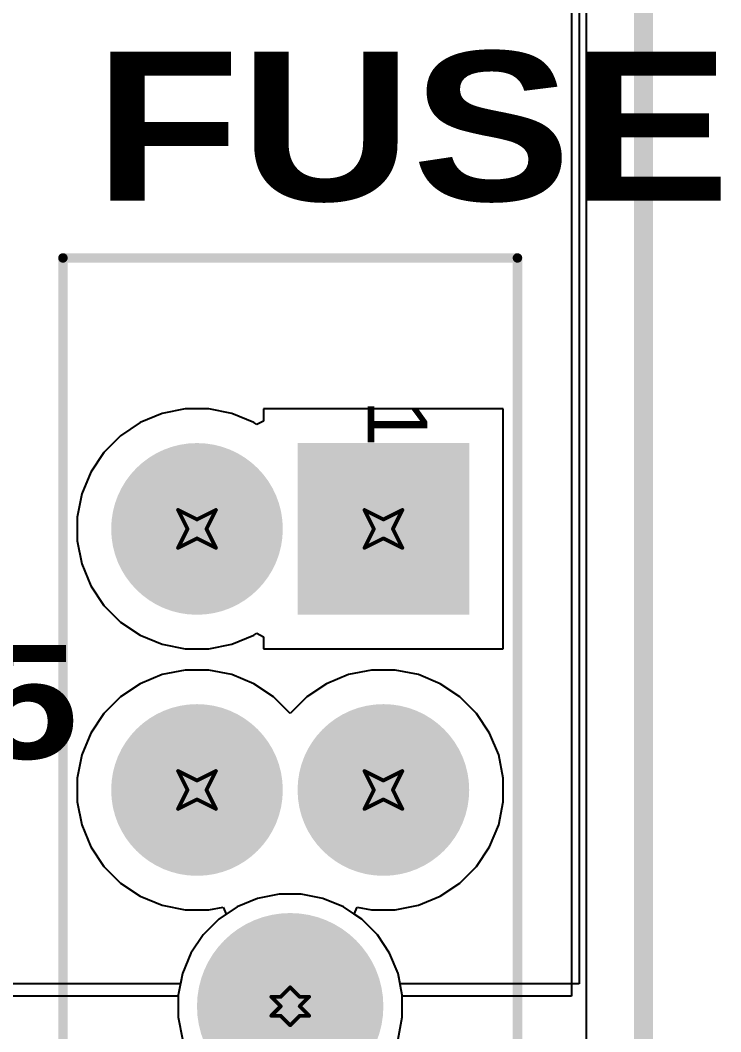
# Model space of a CAD drawing. Header units: inches. Extents: x -5 to 5328, y -4 to 5281.
# Drawn here: x 137.62 to 147.02, y 53.12 to 66.68 of the extents above; entities that cross this region are included whole.
import ezdxf

# ---------------------------------------------------------------- set-up
doc = ezdxf.new("R2010")
doc.units = ezdxf.units.IN
for name, color, linetype in [('Board Outline', 216, 'Continuous'), ('Bottom Layer', 5, 'Continuous'), ('Bottom Solder', 6, 'Continuous'), ('Drill Drawing', 1, 'Continuous'), ('Layer 1', 16, 'Continuous'), ('Layer 2', 76, 'Continuous'), ('Multi-Layer', 9, 'Continuous'), ('Pad Holes', 156, 'Continuous'), ('Top Layer', 1, 'Continuous'), ('Top Overlay', 2, 'Continuous'), ('Top Solder', 216, 'Continuous')]:
    doc.layers.add(name, color=color, linetype=linetype)
doc.styles.add('Arial', font='', dxfattribs={"height": 0.2})
doc.styles.add('Arial Black_Bold', font='', dxfattribs={"height": 0.2})
doc.styles.get('Arial').set_extended_font_data('Arial')
doc.styles.get('Arial Black_Bold').set_extended_font_data('Arial Black', bold=True)

# ---------------------------------------------------------------- blocks, each defined once
blk = doc.blocks.new('178_6165_0002_138')
at = {"layer": 'Bottom Layer'}
blk.add_hatch(color=5, dxfattribs=at).paths.add_polyline_path([(-7.5, 2.35), (-5.3, 2.35), (-5.3, 0.15), (-7.5, 0.15)])
h = blk.add_hatch(color=5, dxfattribs=at)
edge = h.paths.add_edge_path()
edge.add_arc((-2.9, 1.25), 1.1, 0, 360)
h = blk.add_hatch(color=5, dxfattribs=at)
edge = h.paths.add_edge_path()
edge.add_arc((-6.4, -1.25), 1.1, 0, 360)
h = blk.add_hatch(color=5, dxfattribs=at)
edge = h.paths.add_edge_path()
edge.add_arc((-2.9, -1.25), 1.1, 0, 360)
at = {"layer": 'Bottom Solder'}
blk.add_hatch(color=6, dxfattribs=at).paths.add_polyline_path([(-7.551, 2.401), (-5.249, 2.401), (-5.249, 0.099), (-7.551, 0.099)])
h = blk.add_hatch(color=6, dxfattribs=at)
edge = h.paths.add_edge_path()
edge.add_arc((-2.9, 1.25), 1.151, 0, 360)
h = blk.add_hatch(color=6, dxfattribs=at)
edge = h.paths.add_edge_path()
edge.add_arc((0, 0), 0.102, 0, 360)
h = blk.add_hatch(color=6, dxfattribs=at)
edge = h.paths.add_edge_path()
edge.add_arc((-6.4, -1.25), 1.151, 0, 360)
h = blk.add_hatch(color=6, dxfattribs=at)
edge = h.paths.add_edge_path()
edge.add_arc((-2.9, -1.25), 1.151, 0, 360)
at = {"layer": 'Layer 1'}
blk.add_hatch(color=16, dxfattribs=at).paths.add_polyline_path([(-7.5, 2.35), (-5.3, 2.35), (-5.3, 0.15), (-7.5, 0.15)])
h = blk.add_hatch(color=16, dxfattribs=at)
edge = h.paths.add_edge_path()
edge.add_arc((-2.9, 1.25), 1.1, 0, 360)
h = blk.add_hatch(color=16, dxfattribs=at)
edge = h.paths.add_edge_path()
edge.add_arc((-6.4, -1.25), 1.1, 0, 360)
h = blk.add_hatch(color=16, dxfattribs=at)
edge = h.paths.add_edge_path()
edge.add_arc((-2.9, -1.25), 1.1, 0, 360)
at = {"layer": 'Layer 2'}
blk.add_hatch(color=76, dxfattribs=at).paths.add_polyline_path([(-7.5, 2.35), (-5.3, 2.35), (-5.3, 0.15), (-7.5, 0.15)])
h = blk.add_hatch(color=76, dxfattribs=at)
edge = h.paths.add_edge_path()
edge.add_arc((-2.9, 1.25), 1.1, 0, 360)
h = blk.add_hatch(color=76, dxfattribs=at)
edge = h.paths.add_edge_path()
edge.add_arc((-6.4, -1.25), 1.1, 0, 360)
h = blk.add_hatch(color=76, dxfattribs=at)
edge = h.paths.add_edge_path()
edge.add_arc((-2.9, -1.25), 1.1, 0, 360)
at = {"layer": 'Multi-Layer'}
blk.add_hatch(color=9, dxfattribs=at).paths.add_polyline_path([(-7.5, 2.35), (-5.3, 2.35), (-5.3, 0.15), (-7.5, 0.15)])
h = blk.add_hatch(color=9, dxfattribs=at)
edge = h.paths.add_edge_path()
edge.add_arc((-2.9, 1.25), 1.1, 0, 360)
h = blk.add_hatch(color=9, dxfattribs=at)
edge = h.paths.add_edge_path()
edge.add_arc((-6.4, -1.25), 1.1, 0, 360)
h = blk.add_hatch(color=9, dxfattribs=at)
edge = h.paths.add_edge_path()
edge.add_arc((-2.9, -1.25), 1.1, 0, 360)
at = {"layer": 'Pad Holes'}
h = blk.add_hatch(color=7, dxfattribs=at)
edge = h.paths.add_edge_path()
edge.add_arc((-6.4, 1.25), 0.75, 0, 360)
h = blk.add_hatch(color=7, dxfattribs=at)
edge = h.paths.add_edge_path()
edge.add_arc((-2.9, 1.25), 0.75, 0, 360)
h = blk.add_hatch(color=7, dxfattribs=at)
edge = h.paths.add_edge_path()
edge.add_arc((0, 0), 1.25, 0, 360)
h = blk.add_hatch(color=7, dxfattribs=at)
edge = h.paths.add_edge_path()
edge.add_arc((-6.4, -1.25), 0.75, 0, 360)
h = blk.add_hatch(color=7, dxfattribs=at)
edge = h.paths.add_edge_path()
edge.add_arc((-2.9, -1.25), 0.75, 0, 360)
at = {"layer": 'Top Layer'}
blk.add_hatch(color=1, dxfattribs=at).paths.add_polyline_path([(-7.5, 2.35), (-5.3, 2.35), (-5.3, 0.15), (-7.5, 0.15)])
h = blk.add_hatch(color=1, dxfattribs=at)
edge = h.paths.add_edge_path()
edge.add_arc((-2.9, 1.25), 1.1, 0, 360)
h = blk.add_hatch(color=1, dxfattribs=at)
edge = h.paths.add_edge_path()
edge.add_arc((-6.4, -1.25), 1.1, 0, 360)
h = blk.add_hatch(color=1, dxfattribs=at)
edge = h.paths.add_edge_path()
edge.add_arc((-2.9, -1.25), 1.1, 0, 360)
at = {"layer": 'Top Solder'}
blk.add_hatch(color=216, dxfattribs=at).paths.add_polyline_path([(-7.551, 2.401), (-5.249, 2.401), (-5.249, 0.099), (-7.551, 0.099)])
h = blk.add_hatch(color=216, dxfattribs=at)
edge = h.paths.add_edge_path()
edge.add_arc((-2.9, 1.25), 1.151, 0, 360)
h = blk.add_hatch(color=216, dxfattribs=at)
edge = h.paths.add_edge_path()
edge.add_arc((0, 0), 0.102, 0, 360)
h = blk.add_hatch(color=216, dxfattribs=at)
edge = h.paths.add_edge_path()
edge.add_arc((-6.4, -1.25), 1.151, 0, 360)
h = blk.add_hatch(color=216, dxfattribs=at)
edge = h.paths.add_edge_path()
edge.add_arc((-2.9, -1.25), 1.151, 0, 360)
at = {"layer": 'Top Overlay'}
for points in [[(10.033, 3.048, 0.127, 0.127, 0), (-10.033, 3.048, 0.127, 0.127, 0)], [(-10.033, -3.048, 0.127, 0.127, 0), (-10.033, 3.048, 0.127, 0.127, 0)], [(10.033, -3.048, 0.127, 0.127, 0), (-10.033, -3.048, 0.127, 0.127, 0)]]:
    blk.add_lwpolyline(points, format="xyseb", dxfattribs=at)
for points in [[(-10.065, 3.048, 0.0635, 0.0635, 1), (-10.001, 3.048, 0.0635, 0.0635, 1)], [(-10.065, 3.048, 0.0635, 0.0635, 1), (-10.001, 3.048, 0.0635, 0.0635, 1)], [(-10.065, -3.048, 0.0635, 0.0635, 1), (-10.001, -3.048, 0.0635, 0.0635, 1)], [(-10.065, -3.048, 0.0635, 0.0635, 1), (-10.001, -3.048, 0.0635, 0.0635, 1)]]:
    blk.add_lwpolyline(points, format="xyseb", close=True, dxfattribs=at)
at = {"layer": 'Top Overlay', "style": 'Arial'}
blk.add_text('1', height=0.8, dxfattribs=at).set_placement((-8.128, 1.041))

msp = doc.modelspace()

# ---------------------------------------------------------------- linework, layer by layer
at = {"layer": 'Board Outline'}
msp.add_lwpolyline([(145.981, -4, 0.254, 0.254, 0), (145.981, 106, 0.254, 0.254, 0)], format="xyseb", dxfattribs=at)
at = {"layer": 'Bottom Layer'}
for p, q in [((145.213, 67.072), (145.213, 36.627)), ((139.835, 61.47), (139.524, 61.408)), ((140.152, 61.47), (139.835, 61.47)), ((140.462, 61.408), (140.152, 61.47)), ((144.101, 61.47), (140.885, 61.47)), ((140.885, 61.47), (140.885, 61.308)), ((144.101, 58.254), (144.101, 61.47)), ((139.524, 61.408), (139.232, 61.287)), ((140.755, 61.287), (140.462, 61.408)), ((140.885, 61.308), (140.796, 61.26)), ((139.232, 61.287), (138.968, 61.111)), ((140.796, 61.26), (140.755, 61.287)), ((138.968, 61.111), (138.744, 60.887)), ((138.744, 60.887), (138.568, 60.624)), ((138.568, 60.624), (138.447, 60.331)), ((138.447, 60.331), (138.385, 60.02)), ((138.385, 60.02), (138.385, 59.704)), ((138.385, 59.704), (138.447, 59.393)), ((138.447, 59.393), (138.568, 59.1)), ((138.568, 59.1), (138.744, 58.837)), ((138.744, 58.837), (138.968, 58.613)), ((138.968, 58.613), (139.232, 58.437)), ((140.755, 58.437), (140.796, 58.464)), ((140.796, 58.464), (140.885, 58.416)), ((139.232, 58.437), (139.524, 58.316)), ((139.524, 58.316), (139.835, 58.254)), ((140.152, 58.254), (140.462, 58.316)), ((140.462, 58.316), (140.755, 58.437)), ((140.885, 58.416), (140.885, 58.254)), ((139.835, 58.254), (140.152, 58.254)), ((140.885, 58.254), (144.101, 58.254)), ((139.835, 57.97), (139.524, 57.908)), ((140.152, 57.97), (139.835, 57.97)), ((140.462, 57.908), (140.152, 57.97)), ((142.335, 57.97), (142.024, 57.908)), ((142.652, 57.97), (142.335, 57.97)), ((142.962, 57.908), (142.652, 57.97)), ((139.232, 57.787), (138.968, 57.611)), ((139.524, 57.908), (139.232, 57.787)), ((140.755, 57.787), (140.462, 57.908)), ((141.018, 57.611), (140.755, 57.787)), ((141.732, 57.787), (141.468, 57.611)), ((142.024, 57.908), (141.732, 57.787)), ((143.255, 57.787), (142.962, 57.908)), ((143.518, 57.611), (143.255, 57.787)), ((138.968, 57.611), (138.744, 57.387)), ((141.175, 57.454), (141.018, 57.611)), ((141.468, 57.611), (141.311, 57.454)), ((143.742, 57.387), (143.518, 57.611)), ((138.744, 57.387), (138.568, 57.124)), ((141.243, 57.388), (141.175, 57.454)), ((141.311, 57.454), (141.243, 57.388)), ((143.918, 57.124), (143.742, 57.387)), ((138.568, 57.124), (138.447, 56.831)), ((144.04, 56.831), (143.918, 57.124)), ((138.447, 56.831), (138.385, 56.52)), ((144.101, 56.52), (144.04, 56.831)), ((138.385, 56.52), (138.385, 56.204)), ((144.101, 56.204), (144.101, 56.52)), ((138.385, 56.204), (138.447, 55.893)), ((144.04, 55.893), (144.101, 56.204)), ((138.447, 55.893), (138.568, 55.6)), ((143.918, 55.6), (144.04, 55.893)), ((138.568, 55.6), (138.744, 55.337)), ((143.742, 55.337), (143.918, 55.6)), ((138.744, 55.337), (138.968, 55.113)), ((143.518, 55.113), (143.742, 55.337)), ((138.968, 55.113), (139.232, 54.937)), ((143.255, 54.937), (143.518, 55.113)), ((139.232, 54.937), (139.524, 54.816)), ((142.962, 54.816), (143.255, 54.937)), ((139.524, 54.816), (139.835, 54.754)), ((140.152, 54.754), (140.344, 54.792)), ((140.344, 54.792), (140.384, 54.696)), ((142.103, 54.696), (142.143, 54.792)), ((142.143, 54.792), (142.335, 54.754)), ((142.652, 54.754), (142.962, 54.816)), ((139.835, 54.754), (140.152, 54.754)), ((140.384, 54.696), (140.285, 54.63)), ((142.202, 54.63), (142.103, 54.696)), ((142.335, 54.754), (142.652, 54.754)), ((140.285, 54.63), (140.075, 54.421)), ((142.412, 54.421), (142.202, 54.63)), ((140.075, 54.421), (139.911, 54.174)), ((142.576, 54.174), (142.412, 54.421)), ((139.911, 54.174), (139.797, 53.901)), ((142.69, 53.901), (142.576, 54.174)), ((139.797, 53.901), (139.739, 53.61)), ((142.747, 53.61), (142.69, 53.901)), ((139.739, 53.61), (139.739, 53.314)), ((142.747, 53.314), (142.747, 53.61)), ((139.739, 53.314), (139.797, 53.023)), ((142.69, 53.023), (142.747, 53.314))]:
    msp.add_line(p, q, dxfattribs=at)
at = {"layer": 'Drill Drawing'}
for points in [[(139.739, 60.116, 0.0508, 0.0508, 0), (139.993, 59.989, 0.0508, 0.0508, 0)], [(139.739, 60.116, 0.0508, 0.0508, 0), (139.866, 59.862, 0.0508, 0.0508, 0)], [(139.993, 59.989, 0.0508, 0.0508, 0), (140.247, 60.116, 0.0508, 0.0508, 0)], [(140.12, 59.862, 0.0508, 0.0508, 0), (140.247, 60.116, 0.0508, 0.0508, 0)], [(142.239, 60.116, 0.0508, 0.0508, 0), (142.493, 59.989, 0.0508, 0.0508, 0)], [(142.239, 60.116, 0.0508, 0.0508, 0), (142.366, 59.862, 0.0508, 0.0508, 0)], [(142.493, 59.989, 0.0508, 0.0508, 0), (142.747, 60.116, 0.0508, 0.0508, 0)], [(142.62, 59.862, 0.0508, 0.0508, 0), (142.747, 60.116, 0.0508, 0.0508, 0)], [(139.739, 59.608, 0.0508, 0.0508, 0), (139.866, 59.862, 0.0508, 0.0508, 0)], [(140.12, 59.862, 0.0508, 0.0508, 0), (140.247, 59.608, 0.0508, 0.0508, 0)], [(142.239, 59.608, 0.0508, 0.0508, 0), (142.366, 59.862, 0.0508, 0.0508, 0)], [(142.62, 59.862, 0.0508, 0.0508, 0), (142.747, 59.608, 0.0508, 0.0508, 0)], [(139.739, 59.608, 0.0508, 0.0508, 0), (139.993, 59.735, 0.0508, 0.0508, 0)], [(139.993, 59.735, 0.0508, 0.0508, 0), (140.247, 59.608, 0.0508, 0.0508, 0)], [(142.239, 59.608, 0.0508, 0.0508, 0), (142.493, 59.735, 0.0508, 0.0508, 0)], [(142.493, 59.735, 0.0508, 0.0508, 0), (142.747, 59.608, 0.0508, 0.0508, 0)], [(139.739, 56.616, 0.0508, 0.0508, 0), (139.993, 56.489, 0.0508, 0.0508, 0)], [(139.739, 56.616, 0.0508, 0.0508, 0), (139.866, 56.362, 0.0508, 0.0508, 0)], [(139.993, 56.489, 0.0508, 0.0508, 0), (140.247, 56.616, 0.0508, 0.0508, 0)], [(140.12, 56.362, 0.0508, 0.0508, 0), (140.247, 56.616, 0.0508, 0.0508, 0)], [(142.239, 56.616, 0.0508, 0.0508, 0), (142.493, 56.489, 0.0508, 0.0508, 0)], [(142.239, 56.616, 0.0508, 0.0508, 0), (142.366, 56.362, 0.0508, 0.0508, 0)], [(142.493, 56.489, 0.0508, 0.0508, 0), (142.747, 56.616, 0.0508, 0.0508, 0)], [(142.62, 56.362, 0.0508, 0.0508, 0), (142.747, 56.616, 0.0508, 0.0508, 0)], [(139.739, 56.108, 0.0508, 0.0508, 0), (139.866, 56.362, 0.0508, 0.0508, 0)], [(140.12, 56.362, 0.0508, 0.0508, 0), (140.247, 56.108, 0.0508, 0.0508, 0)], [(142.239, 56.108, 0.0508, 0.0508, 0), (142.366, 56.362, 0.0508, 0.0508, 0)], [(142.62, 56.362, 0.0508, 0.0508, 0), (142.747, 56.108, 0.0508, 0.0508, 0)], [(139.739, 56.108, 0.0508, 0.0508, 0), (139.993, 56.235, 0.0508, 0.0508, 0)], [(139.993, 56.235, 0.0508, 0.0508, 0), (140.247, 56.108, 0.0508, 0.0508, 0)], [(142.239, 56.108, 0.0508, 0.0508, 0), (142.493, 56.235, 0.0508, 0.0508, 0)], [(142.493, 56.235, 0.0508, 0.0508, 0), (142.747, 56.108, 0.0508, 0.0508, 0)], [(141.116, 53.589, 0.0508, 0.0508, 0), (141.243, 53.716, 0.0508, 0.0508, 0)], [(141.243, 53.716, 0.0508, 0.0508, 0), (141.37, 53.589, 0.0508, 0.0508, 0)], [(140.989, 53.589, 0.0508, 0.0508, 0), (141.116, 53.462, 0.0508, 0.0508, 0)], [(140.989, 53.589, 0.0508, 0.0508, 0), (141.116, 53.589, 0.0508, 0.0508, 0)], [(141.37, 53.589, 0.0508, 0.0508, 0), (141.497, 53.589, 0.0508, 0.0508, 0)], [(141.37, 53.462, 0.0508, 0.0508, 0), (141.497, 53.589, 0.0508, 0.0508, 0)], [(140.989, 53.335, 0.0508, 0.0508, 0), (141.116, 53.462, 0.0508, 0.0508, 0)], [(141.37, 53.462, 0.0508, 0.0508, 0), (141.497, 53.335, 0.0508, 0.0508, 0)], [(140.989, 53.335, 0.0508, 0.0508, 0), (141.116, 53.335, 0.0508, 0.0508, 0)], [(141.116, 53.335, 0.0508, 0.0508, 0), (141.243, 53.208, 0.0508, 0.0508, 0)], [(141.243, 53.208, 0.0508, 0.0508, 0), (141.37, 53.335, 0.0508, 0.0508, 0)], [(141.37, 53.335, 0.0508, 0.0508, 0), (141.497, 53.335, 0.0508, 0.0508, 0)]]:
    msp.add_lwpolyline(points, format="xyseb", dxfattribs=at)
for points in [[(139.726, 60.116, 0.0254, 0.0254, 1), (139.752, 60.116, 0.0254, 0.0254, 1)], [(139.726, 60.116, 0.0254, 0.0254, 1), (139.752, 60.116, 0.0254, 0.0254, 1)], [(140.234, 60.116, 0.0254, 0.0254, 1), (140.26, 60.116, 0.0254, 0.0254, 1)], [(140.234, 60.116, 0.0254, 0.0254, 1), (140.26, 60.116, 0.0254, 0.0254, 1)], [(142.227, 60.116, 0.0254, 0.0254, 1), (142.252, 60.116, 0.0254, 0.0254, 1)], [(142.227, 60.116, 0.0254, 0.0254, 1), (142.252, 60.116, 0.0254, 0.0254, 1)], [(142.735, 60.116, 0.0254, 0.0254, 1), (142.76, 60.116, 0.0254, 0.0254, 1)], [(142.735, 60.116, 0.0254, 0.0254, 1), (142.76, 60.116, 0.0254, 0.0254, 1)], [(139.98, 59.989, 0.0254, 0.0254, 1), (140.006, 59.989, 0.0254, 0.0254, 1)], [(139.98, 59.989, 0.0254, 0.0254, 1), (140.006, 59.989, 0.0254, 0.0254, 1)], [(142.481, 59.989, 0.0254, 0.0254, 1), (142.506, 59.989, 0.0254, 0.0254, 1)], [(142.481, 59.989, 0.0254, 0.0254, 1), (142.506, 59.989, 0.0254, 0.0254, 1)], [(139.853, 59.862, 0.0254, 0.0254, 1), (139.879, 59.862, 0.0254, 0.0254, 1)], [(139.853, 59.862, 0.0254, 0.0254, 1), (139.879, 59.862, 0.0254, 0.0254, 1)], [(140.107, 59.862, 0.0254, 0.0254, 1), (140.133, 59.862, 0.0254, 0.0254, 1)], [(140.107, 59.862, 0.0254, 0.0254, 1), (140.133, 59.862, 0.0254, 0.0254, 1)], [(142.354, 59.862, 0.0254, 0.0254, 1), (142.379, 59.862, 0.0254, 0.0254, 1)], [(142.354, 59.862, 0.0254, 0.0254, 1), (142.379, 59.862, 0.0254, 0.0254, 1)], [(142.608, 59.862, 0.0254, 0.0254, 1), (142.633, 59.862, 0.0254, 0.0254, 1)], [(142.608, 59.862, 0.0254, 0.0254, 1), (142.633, 59.862, 0.0254, 0.0254, 1)], [(139.98, 59.735, 0.0254, 0.0254, 1), (140.006, 59.735, 0.0254, 0.0254, 1)], [(139.98, 59.735, 0.0254, 0.0254, 1), (140.006, 59.735, 0.0254, 0.0254, 1)], [(142.481, 59.735, 0.0254, 0.0254, 1), (142.506, 59.735, 0.0254, 0.0254, 1)], [(142.481, 59.735, 0.0254, 0.0254, 1), (142.506, 59.735, 0.0254, 0.0254, 1)], [(139.726, 59.608, 0.0254, 0.0254, 1), (139.752, 59.608, 0.0254, 0.0254, 1)], [(139.726, 59.608, 0.0254, 0.0254, 1), (139.752, 59.608, 0.0254, 0.0254, 1)], [(140.234, 59.608, 0.0254, 0.0254, 1), (140.26, 59.608, 0.0254, 0.0254, 1)], [(140.234, 59.608, 0.0254, 0.0254, 1), (140.26, 59.608, 0.0254, 0.0254, 1)], [(142.227, 59.608, 0.0254, 0.0254, 1), (142.252, 59.608, 0.0254, 0.0254, 1)], [(142.227, 59.608, 0.0254, 0.0254, 1), (142.252, 59.608, 0.0254, 0.0254, 1)], [(142.735, 59.608, 0.0254, 0.0254, 1), (142.76, 59.608, 0.0254, 0.0254, 1)], [(142.735, 59.608, 0.0254, 0.0254, 1), (142.76, 59.608, 0.0254, 0.0254, 1)], [(139.726, 56.616, 0.0254, 0.0254, 1), (139.752, 56.616, 0.0254, 0.0254, 1)], [(139.726, 56.616, 0.0254, 0.0254, 1), (139.752, 56.616, 0.0254, 0.0254, 1)], [(140.234, 56.616, 0.0254, 0.0254, 1), (140.26, 56.616, 0.0254, 0.0254, 1)], [(140.234, 56.616, 0.0254, 0.0254, 1), (140.26, 56.616, 0.0254, 0.0254, 1)], [(142.227, 56.616, 0.0254, 0.0254, 1), (142.252, 56.616, 0.0254, 0.0254, 1)], [(142.227, 56.616, 0.0254, 0.0254, 1), (142.252, 56.616, 0.0254, 0.0254, 1)], [(142.735, 56.616, 0.0254, 0.0254, 1), (142.76, 56.616, 0.0254, 0.0254, 1)], [(142.735, 56.616, 0.0254, 0.0254, 1), (142.76, 56.616, 0.0254, 0.0254, 1)], [(139.98, 56.489, 0.0254, 0.0254, 1), (140.006, 56.489, 0.0254, 0.0254, 1)], [(139.98, 56.489, 0.0254, 0.0254, 1), (140.006, 56.489, 0.0254, 0.0254, 1)], [(142.481, 56.489, 0.0254, 0.0254, 1), (142.506, 56.489, 0.0254, 0.0254, 1)], [(142.481, 56.489, 0.0254, 0.0254, 1), (142.506, 56.489, 0.0254, 0.0254, 1)], [(139.853, 56.362, 0.0254, 0.0254, 1), (139.879, 56.362, 0.0254, 0.0254, 1)], [(139.853, 56.362, 0.0254, 0.0254, 1), (139.879, 56.362, 0.0254, 0.0254, 1)], [(140.107, 56.362, 0.0254, 0.0254, 1), (140.133, 56.362, 0.0254, 0.0254, 1)], [(140.107, 56.362, 0.0254, 0.0254, 1), (140.133, 56.362, 0.0254, 0.0254, 1)], [(142.354, 56.362, 0.0254, 0.0254, 1), (142.379, 56.362, 0.0254, 0.0254, 1)], [(142.354, 56.362, 0.0254, 0.0254, 1), (142.379, 56.362, 0.0254, 0.0254, 1)], [(142.608, 56.362, 0.0254, 0.0254, 1), (142.633, 56.362, 0.0254, 0.0254, 1)], [(142.608, 56.362, 0.0254, 0.0254, 1), (142.633, 56.362, 0.0254, 0.0254, 1)], [(139.98, 56.235, 0.0254, 0.0254, 1), (140.006, 56.235, 0.0254, 0.0254, 1)], [(139.98, 56.235, 0.0254, 0.0254, 1), (140.006, 56.235, 0.0254, 0.0254, 1)], [(142.481, 56.235, 0.0254, 0.0254, 1), (142.506, 56.235, 0.0254, 0.0254, 1)], [(142.481, 56.235, 0.0254, 0.0254, 1), (142.506, 56.235, 0.0254, 0.0254, 1)], [(139.726, 56.108, 0.0254, 0.0254, 1), (139.752, 56.108, 0.0254, 0.0254, 1)], [(139.726, 56.108, 0.0254, 0.0254, 1), (139.752, 56.108, 0.0254, 0.0254, 1)], [(140.234, 56.108, 0.0254, 0.0254, 1), (140.26, 56.108, 0.0254, 0.0254, 1)], [(140.234, 56.108, 0.0254, 0.0254, 1), (140.26, 56.108, 0.0254, 0.0254, 1)], [(142.227, 56.108, 0.0254, 0.0254, 1), (142.252, 56.108, 0.0254, 0.0254, 1)], [(142.227, 56.108, 0.0254, 0.0254, 1), (142.252, 56.108, 0.0254, 0.0254, 1)], [(142.735, 56.108, 0.0254, 0.0254, 1), (142.76, 56.108, 0.0254, 0.0254, 1)], [(142.735, 56.108, 0.0254, 0.0254, 1), (142.76, 56.108, 0.0254, 0.0254, 1)], [(141.231, 53.716, 0.0254, 0.0254, 1), (141.256, 53.716, 0.0254, 0.0254, 1)], [(141.231, 53.716, 0.0254, 0.0254, 1), (141.256, 53.716, 0.0254, 0.0254, 1)], [(140.977, 53.589, 0.0254, 0.0254, 1), (141.002, 53.589, 0.0254, 0.0254, 1)], [(140.977, 53.589, 0.0254, 0.0254, 1), (141.002, 53.589, 0.0254, 0.0254, 1)], [(141.104, 53.589, 0.0254, 0.0254, 1), (141.129, 53.589, 0.0254, 0.0254, 1)], [(141.104, 53.589, 0.0254, 0.0254, 1), (141.129, 53.589, 0.0254, 0.0254, 1)], [(141.358, 53.589, 0.0254, 0.0254, 1), (141.383, 53.589, 0.0254, 0.0254, 1)], [(141.358, 53.589, 0.0254, 0.0254, 1), (141.383, 53.589, 0.0254, 0.0254, 1)], [(141.485, 53.589, 0.0254, 0.0254, 1), (141.51, 53.589, 0.0254, 0.0254, 1)], [(141.485, 53.589, 0.0254, 0.0254, 1), (141.51, 53.589, 0.0254, 0.0254, 1)], [(141.104, 53.462, 0.0254, 0.0254, 1), (141.129, 53.462, 0.0254, 0.0254, 1)], [(141.104, 53.462, 0.0254, 0.0254, 1), (141.129, 53.462, 0.0254, 0.0254, 1)], [(141.358, 53.462, 0.0254, 0.0254, 1), (141.383, 53.462, 0.0254, 0.0254, 1)], [(141.358, 53.462, 0.0254, 0.0254, 1), (141.383, 53.462, 0.0254, 0.0254, 1)], [(140.977, 53.335, 0.0254, 0.0254, 1), (141.002, 53.335, 0.0254, 0.0254, 1)], [(140.977, 53.335, 0.0254, 0.0254, 1), (141.002, 53.335, 0.0254, 0.0254, 1)], [(141.104, 53.335, 0.0254, 0.0254, 1), (141.129, 53.335, 0.0254, 0.0254, 1)], [(141.104, 53.335, 0.0254, 0.0254, 1), (141.129, 53.335, 0.0254, 0.0254, 1)], [(141.358, 53.335, 0.0254, 0.0254, 1), (141.383, 53.335, 0.0254, 0.0254, 1)], [(141.358, 53.335, 0.0254, 0.0254, 1), (141.383, 53.335, 0.0254, 0.0254, 1)], [(141.485, 53.335, 0.0254, 0.0254, 1), (141.51, 53.335, 0.0254, 0.0254, 1)], [(141.485, 53.335, 0.0254, 0.0254, 1), (141.51, 53.335, 0.0254, 0.0254, 1)], [(141.231, 53.208, 0.0254, 0.0254, 1), (141.256, 53.208, 0.0254, 0.0254, 1)], [(141.231, 53.208, 0.0254, 0.0254, 1), (141.256, 53.208, 0.0254, 0.0254, 1)]]:
    msp.add_lwpolyline(points, format="xyseb", close=True, dxfattribs=at)
at = {"layer": 'Layer 1'}
for p, q in [((145.213, 99.445), (145.213, 2.596)), ((139.835, 61.47), (139.524, 61.408)), ((140.152, 61.47), (139.835, 61.47)), ((140.462, 61.408), (140.152, 61.47)), ((144.101, 61.47), (140.885, 61.47)), ((140.885, 61.47), (140.885, 61.308)), ((144.101, 58.254), (144.101, 61.47)), ((139.524, 61.408), (139.232, 61.287)), ((140.755, 61.287), (140.462, 61.408)), ((140.885, 61.308), (140.796, 61.26)), ((139.232, 61.287), (138.968, 61.111)), ((140.796, 61.26), (140.755, 61.287)), ((138.968, 61.111), (138.744, 60.887)), ((138.744, 60.887), (138.568, 60.624)), ((138.568, 60.624), (138.447, 60.331)), ((138.447, 60.331), (138.385, 60.02)), ((138.385, 60.02), (138.385, 59.704)), ((138.385, 59.704), (138.447, 59.393)), ((138.447, 59.393), (138.568, 59.1)), ((138.568, 59.1), (138.744, 58.837)), ((138.744, 58.837), (138.968, 58.613)), ((138.968, 58.613), (139.232, 58.437)), ((140.755, 58.437), (140.796, 58.464)), ((140.796, 58.464), (140.885, 58.416)), ((139.232, 58.437), (139.524, 58.316)), ((139.524, 58.316), (139.835, 58.254)), ((140.152, 58.254), (140.462, 58.316)), ((140.462, 58.316), (140.755, 58.437)), ((140.885, 58.416), (140.885, 58.254)), ((139.835, 58.254), (140.152, 58.254)), ((140.885, 58.254), (144.101, 58.254)), ((139.835, 57.97), (139.524, 57.908)), ((140.152, 57.97), (139.835, 57.97)), ((140.462, 57.908), (140.152, 57.97)), ((142.335, 57.97), (142.024, 57.908)), ((142.652, 57.97), (142.335, 57.97)), ((142.962, 57.908), (142.652, 57.97)), ((139.232, 57.787), (138.968, 57.611)), ((139.524, 57.908), (139.232, 57.787)), ((140.755, 57.787), (140.462, 57.908)), ((141.018, 57.611), (140.755, 57.787)), ((141.732, 57.787), (141.468, 57.611)), ((142.024, 57.908), (141.732, 57.787)), ((143.255, 57.787), (142.962, 57.908)), ((143.518, 57.611), (143.255, 57.787)), ((138.968, 57.611), (138.744, 57.387)), ((141.175, 57.454), (141.018, 57.611)), ((141.468, 57.611), (141.311, 57.454)), ((143.742, 57.387), (143.518, 57.611)), ((138.744, 57.387), (138.568, 57.124)), ((141.243, 57.388), (141.175, 57.454)), ((141.311, 57.454), (141.243, 57.388)), ((143.918, 57.124), (143.742, 57.387)), ((138.568, 57.124), (138.447, 56.831)), ((144.04, 56.831), (143.918, 57.124)), ((138.447, 56.831), (138.385, 56.52)), ((144.101, 56.52), (144.04, 56.831)), ((138.385, 56.52), (138.385, 56.204)), ((144.101, 56.204), (144.101, 56.52)), ((138.385, 56.204), (138.447, 55.893)), ((144.04, 55.893), (144.101, 56.204)), ((138.447, 55.893), (138.568, 55.6)), ((143.918, 55.6), (144.04, 55.893)), ((138.568, 55.6), (138.744, 55.337)), ((143.742, 55.337), (143.918, 55.6)), ((138.744, 55.337), (138.968, 55.113)), ((143.518, 55.113), (143.742, 55.337)), ((138.968, 55.113), (139.232, 54.937)), ((143.255, 54.937), (143.518, 55.113)), ((139.232, 54.937), (139.524, 54.816)), ((142.962, 54.816), (143.255, 54.937)), ((139.524, 54.816), (139.835, 54.754)), ((140.152, 54.754), (140.344, 54.792)), ((140.344, 54.792), (140.384, 54.696)), ((142.103, 54.696), (142.143, 54.792)), ((142.143, 54.792), (142.335, 54.754)), ((142.652, 54.754), (142.962, 54.816)), ((139.835, 54.754), (140.152, 54.754)), ((140.384, 54.696), (140.285, 54.63)), ((142.202, 54.63), (142.103, 54.696)), ((142.335, 54.754), (142.652, 54.754)), ((140.285, 54.63), (140.075, 54.421)), ((142.412, 54.421), (142.202, 54.63)), ((140.075, 54.421), (139.911, 54.174)), ((142.576, 54.174), (142.412, 54.421)), ((139.911, 54.174), (139.797, 53.901)), ((142.69, 53.901), (142.576, 54.174)), ((139.797, 53.901), (139.739, 53.61)), ((142.747, 53.61), (142.69, 53.901)), ((139.739, 53.61), (139.739, 53.314)), ((142.747, 53.314), (142.747, 53.61)), ((139.739, 53.314), (139.797, 53.023)), ((142.69, 53.023), (142.747, 53.314))]:
    msp.add_line(p, q, dxfattribs=at)
at = {"layer": 'Layer 2'}
for p, q in [((145.121, 79.299), (145.121, 53.764)), ((141.095, 54.966), (140.805, 54.908)), ((141.392, 54.966), (141.095, 54.966)), ((141.682, 54.908), (141.392, 54.966)), ((140.531, 54.795), (140.285, 54.63)), ((140.805, 54.908), (140.531, 54.795)), ((141.956, 54.795), (141.682, 54.908)), ((142.202, 54.63), (141.956, 54.795)), ((140.285, 54.63), (140.075, 54.421)), ((142.412, 54.421), (142.202, 54.63)), ((140.075, 54.421), (139.911, 54.174)), ((142.576, 54.174), (142.412, 54.421)), ((139.911, 54.174), (139.797, 53.901)), ((142.69, 53.901), (142.576, 54.174)), ((139.797, 53.901), (139.77, 53.764)), ((142.717, 53.764), (142.69, 53.901)), ((139.77, 53.764), (126.011, 53.764)), ((145.121, 53.764), (142.717, 53.764))]:
    msp.add_line(p, q, dxfattribs=at)
at = {"layer": 'Top Layer'}
for p, q in [((145.016, 72.508), (145.016, 53.597)), ((141.095, 54.966), (140.805, 54.908)), ((141.392, 54.966), (141.095, 54.966)), ((141.682, 54.908), (141.392, 54.966)), ((140.531, 54.795), (140.285, 54.63)), ((140.805, 54.908), (140.531, 54.795)), ((141.956, 54.795), (141.682, 54.908)), ((142.202, 54.63), (141.956, 54.795)), ((140.285, 54.63), (140.075, 54.421)), ((142.412, 54.421), (142.202, 54.63)), ((140.075, 54.421), (139.911, 54.174)), ((142.576, 54.174), (142.412, 54.421)), ((139.911, 54.174), (139.797, 53.901)), ((142.69, 53.901), (142.576, 54.174)), ((139.797, 53.901), (139.739, 53.61)), ((142.747, 53.61), (142.69, 53.901)), ((139.739, 53.597), (137.345, 53.597)), ((139.739, 53.61), (139.739, 53.597)), ((142.747, 53.597), (142.747, 53.61)), ((145.016, 53.597), (142.747, 53.597))]:
    msp.add_line(p, q, dxfattribs=at)

# ---------------------------------------------------------------- block references
at = {"rotation": 270}
msp.add_blockref('178_6165_0002_138', (141.243, 53.462), dxfattribs=at)

# ---------------------------------------------------------------- texts
at = {"layer": 'Top Overlay', "style": 'Arial Black_Bold'}
for s, height, p in [('FUSE', 2, (138.615, 64.262)), ('5', 1.524, (137.046, 56.781))]:
    msp.add_text(s, height=height, rotation=360, dxfattribs=at).set_placement(p)

doc.saveas('drawing.dxf')
